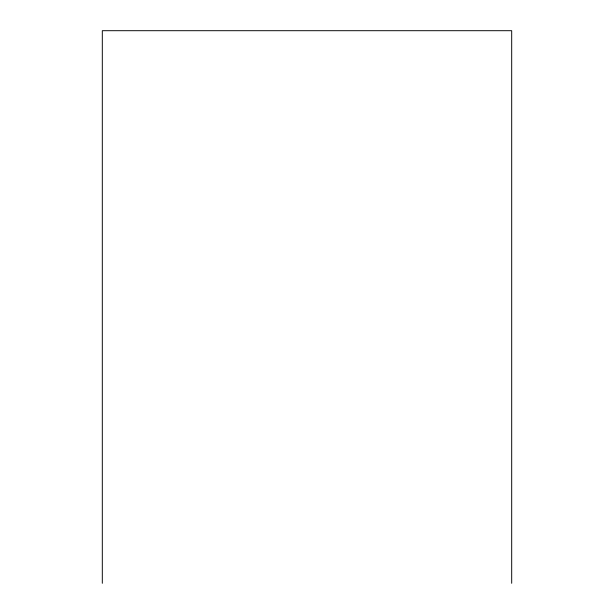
<?xml version="1.0" encoding="UTF-8"?>
<svg xmlns="http://www.w3.org/2000/svg" width="614" height="614" viewBox="0 0 614 614"><rect width="100%" height="100%" fill="white"/><g stroke="black" fill="none" stroke-linecap="round" stroke-linejoin="round"><path stroke-width="0.92" d="M511.692 583.3L511.692 30.7L102.308 30.7L102.308 583.3"/></g></svg>
